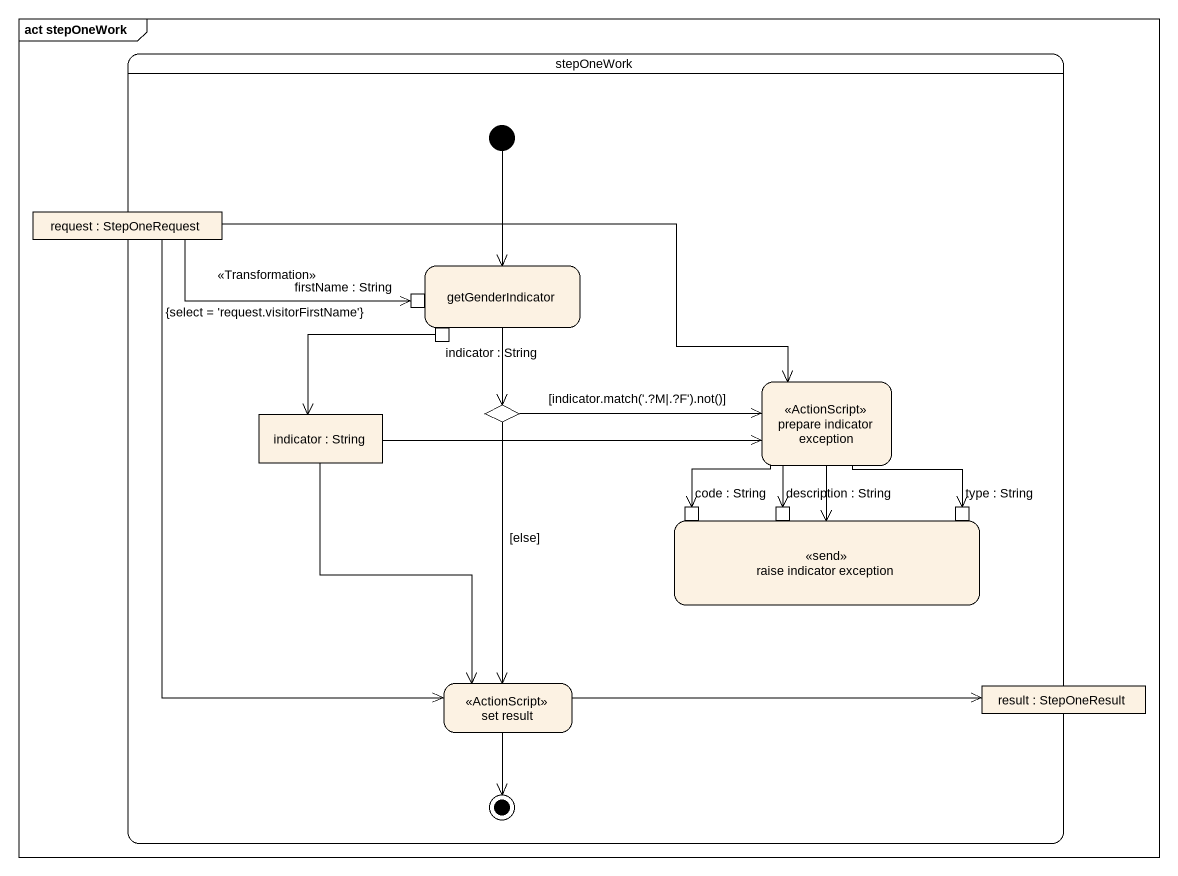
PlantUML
@startuml
mainframe act stepOneWork
hide empty description
state stepOneWork {
  state "request : StepOneRequest" as request <<object>>
  state getGenderIndicator {
    state "firstName : String" as firstName_String <<inputPin>>
    state "indicator : String" as indicator_String <<outputPin>>
  }
  state "prepare indicator exception" as prepare_indicator_exception <<ActionScript>>
  state "indicator : String" as indicator <<object>>
  state choice1 <<choice>>
  state "raise indicator exception" as raise_indicator_exception <<send>> {
    state "code : String" as code_String <<inputPin>>
    state "description : String" as description_String <<inputPin>>
    state "type : String" as type_String <<inputPin>>
  }
  state "set result" as set_result <<ActionScript>>
  state "result : StepOneResult" as result <<object>>
  [*] --> getGenderIndicator
  set_result --> [*]
}
request -right-> firstName_String : <<Transformation>>\n{select = 'request.visitorFirstName'}
request -right-> prepare_indicator_exception
request --> set_result
getGenderIndicator --> choice1
indicator_String --> indicator
prepare_indicator_exception --> raise_indicator_exception
prepare_indicator_exception --> code_String
prepare_indicator_exception --> description_String
prepare_indicator_exception --> type_String
indicator -right-> prepare_indicator_exception
indicator --> set_result
choice1 -right-> prepare_indicator_exception : [indicator.match('.?M|.?F').not()]
choice1 --> set_result : [else]
set_result -right-> result
@enduml
